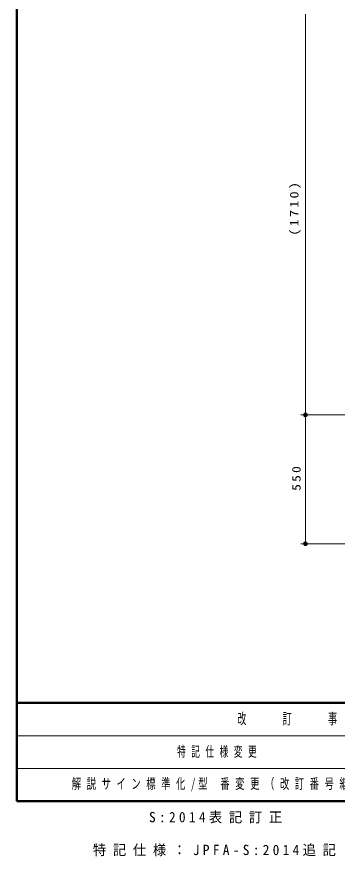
# Model space of a CAD drawing. Units: millimetres on the paper, scale 1:20. Extents: x 1381 to 1746, y 408 to 677.
# Drawn here: x 1381.2 to 1449.7, y 408.3 to 587.4 of the extents above; entities that cross this region are included whole.
import ezdxf

# ---------------------------------------------------------------- set-up
doc = ezdxf.new("R2010")
doc.units = ezdxf.units.MM
doc.layers.add('LY_1', color=7, linetype='Continuous', lineweight=13)
doc.styles.add('ＭＳ ゴシック', font='')
doc.styles.get('ＭＳ ゴシック').set_extended_font_data('MS Gothic')

# ---------------------------------------------------------------- blocks, each defined once
blk = doc.blocks.new('filled_dot')
at = {"color": 0, "linetype": 'Continuous', "lineweight": -2, "const_width": 1.25}
blk.add_lwpolyline([(-0.625, 0, 1), (0.625, 0, 1)], format="xyb", close=True, dxfattribs=at)

msp = doc.modelspace()

# ---------------------------------------------------------------- linework, layer by layer
at = {"layer": 'LY_1', "lineweight": 50}
for p, q in [((1381.212, 677), (1381.212, 420)), ((1381.212, 441), (1746.212, 441)), ((1381.212, 420), (1746.212, 420))]:
    msp.add_line(p, q, dxfattribs=at)
at = {"layer": 'LY_1'}
for p, q in [((1442.883, 502.456), (1442.883, 588.001)), ((1467.949, 502.456), (1441.883, 502.456)), ((1462.949, 502.456), (1441.883, 502.456)), ((1442.883, 474.956), (1442.883, 502.456)), ((1467.949, 474.956), (1441.883, 474.956)), ((1381.212, 434), (1507.712, 434)), ((1381.212, 427), (1507.712, 427))]:
    msp.add_line(p, q, dxfattribs=at)

# ---------------------------------------------------------------- block references
at = {"layer": 'LY_1', "xscale": 0.4, "yscale": 0.4}
for p, rotation in [((1442.883, 502.456), 90), ((1442.883, 502.456), 270), ((1442.883, 474.956), 90)]:
    msp.add_blockref('filled_dot', p, dxfattribs=dict(at, rotation=rotation))

# ---------------------------------------------------------------- texts
at = {"layer": 'LY_1', "char_height": 1.833, "attachment_point": 8, "rotation": 90, "style": 'ＭＳ ゴシック'}
for s, insert in [('\\T1.33;\\W1.2;(1710)', (1441.883, 546.668)), ('\\T1.33;\\W1.15;550', (1441.883, 489.122))]:
    msp.add_mtext(s, dxfattribs=dict(at, insert=insert))
at = {"layer": 'LY_1', "style": 'ＭＳ ゴシック'}
for s, insert, char_height, attachment_point in [('\\T1.64;\\W0.6;改\u3000\u3000訂\u3000\u3000事\u3000\u3000項', (1444.462, 437.5), 2.346, 5), ('\\T1.64;\\W0.6;特記仕様変更', (1415.462, 430.5), 2.199, 4), ('\\T1.59;\\W0.65;解説サイン標準化/型\\~番変更（改訂番号継承）', (1392.962, 423.5), 2.199, 4), ('\\T1.5;\\W0.95;S:2014表記訂正', (1409.462, 416.5), 2.199, 4), ('\\T1.5;\\W0.95;特記仕様：JPFA-S:2014追記', (1397.462, 409.5), 2.199, 4)]:
    msp.add_mtext(s, dxfattribs=dict(at, insert=insert, char_height=char_height, attachment_point=attachment_point))

doc.saveas('drawing.dxf')
